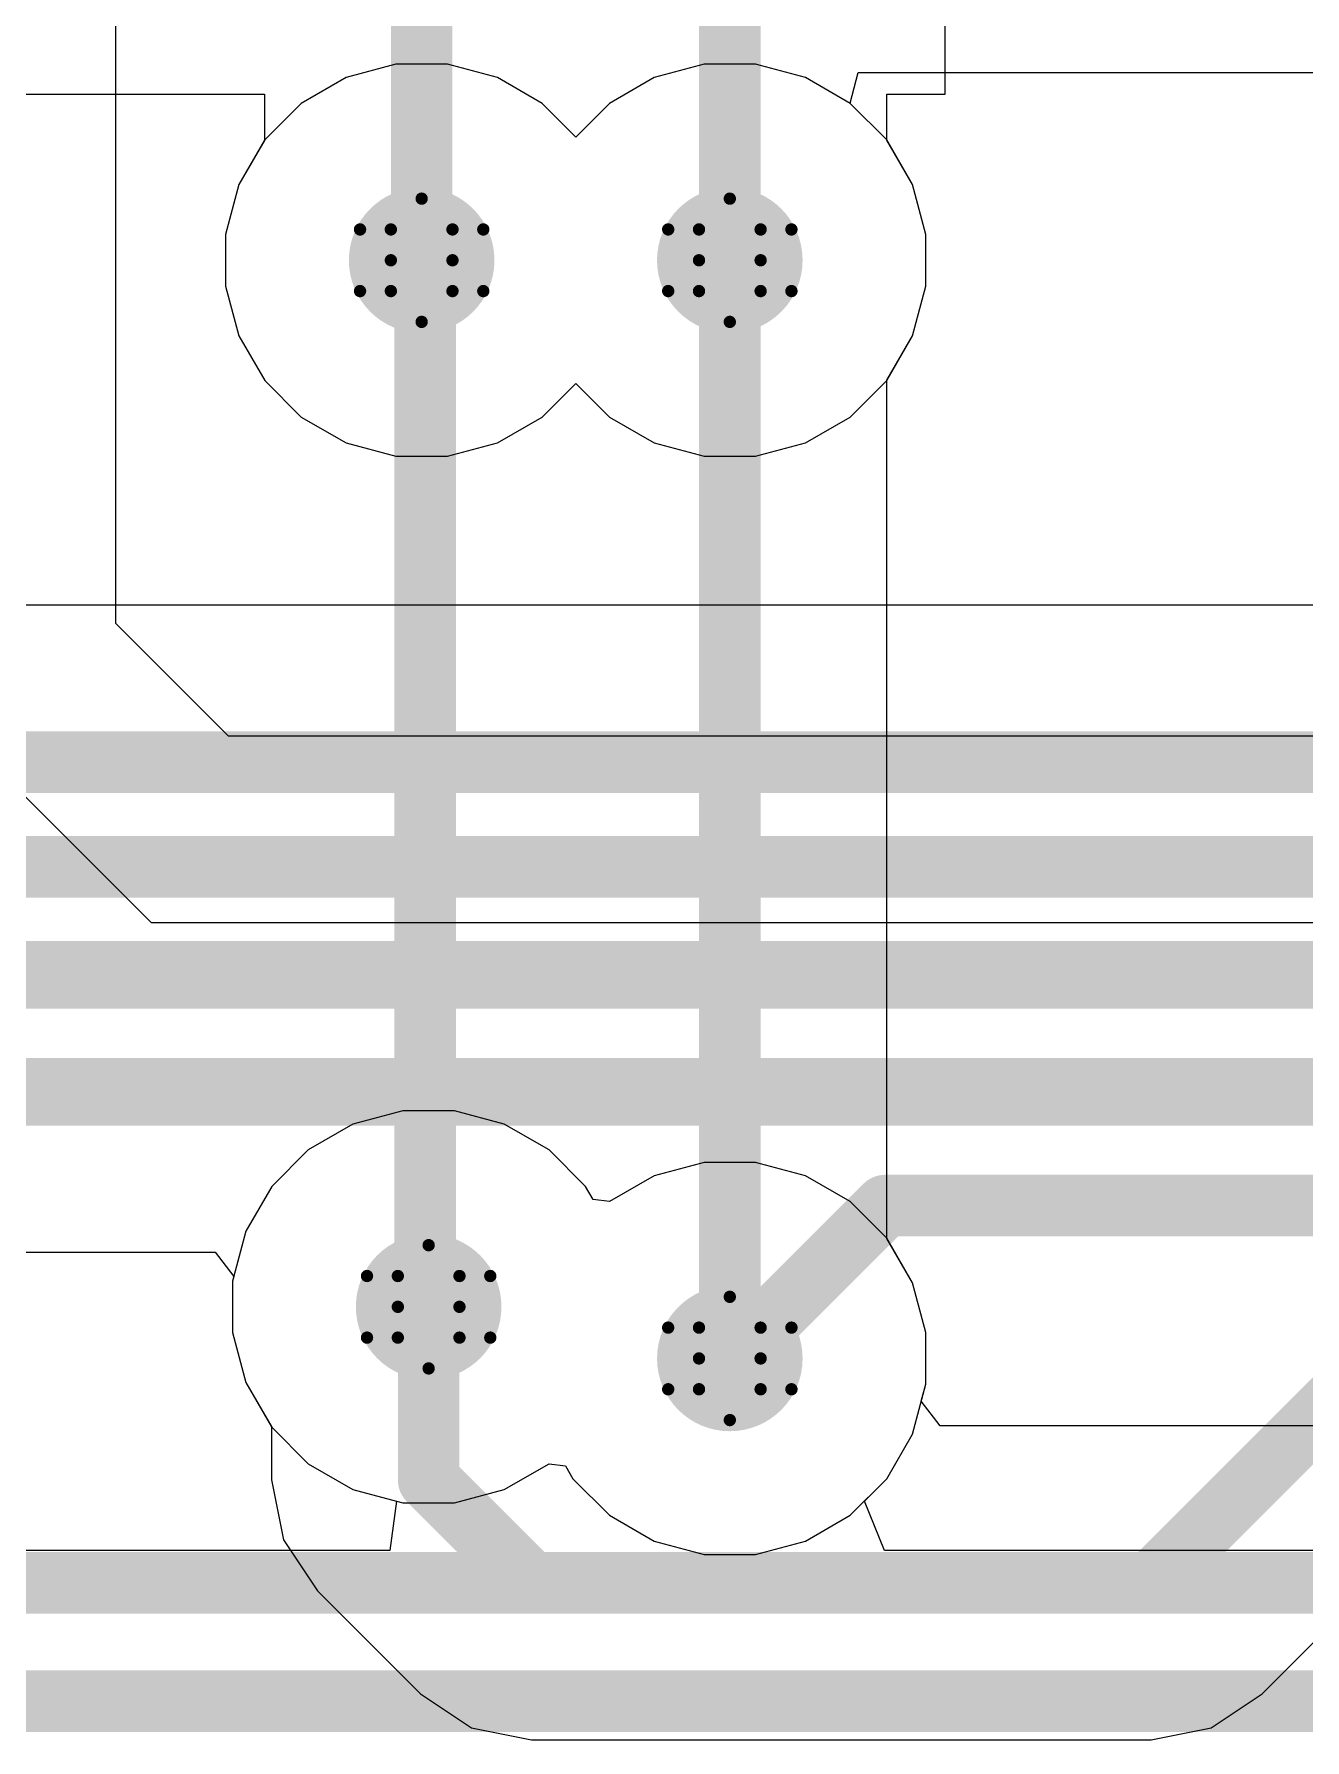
# Model space of a CAD drawing. Header units: inches. Extents: x -3 to 5437, y -3 to 5435.
# Drawn here: x 112.8 to 118.04, y 83.1 to 90.13 of the extents above; entities that cross this region are included whole.
import ezdxf

# ---------------------------------------------------------------- set-up
doc = ezdxf.new("R2010")
doc.units = ezdxf.units.IN
for name, color, linetype in [('Bottom Layer', 5, 'Continuous'), ('Bottom Solder', 6, 'Continuous'), ('Drill Drawing', 1, 'Continuous'), ('GND', 16, 'Continuous'), ('PWR', 76, 'Continuous'), ('Top Layer', 1, 'Continuous'), ('Top Solder', 216, 'Continuous'), ('Via Holes', 16, 'Continuous')]:
    doc.layers.add(name, color=color, linetype=linetype)

msp = doc.modelspace()

# ---------------------------------------------------------------- hatches: boundary and pattern name
at = {"layer": 'Bottom Layer'}
h = msp.add_hatch(color=5, dxfattribs=at)
edge = h.paths.add_edge_path()
edge.add_arc((114.3982, 89.2009), 0.3, 0, 360)
h = msp.add_hatch(color=5, dxfattribs=at)
edge = h.paths.add_edge_path()
edge.add_arc((115.6682, 89.2009), 0.3, 0, 360)
h = msp.add_hatch(color=5, dxfattribs=at)
edge = h.paths.add_edge_path()
edge.add_arc((114.427, 84.8868), 0.3, 0, 360)
h = msp.add_hatch(color=5, dxfattribs=at)
edge = h.paths.add_edge_path()
edge.add_arc((115.6682, 84.674), 0.3, 0, 360)
at = {"layer": 'Bottom Solder'}
h = msp.add_hatch(color=6, dxfattribs=at)
edge = h.paths.add_edge_path()
edge.add_arc((115.6682, 84.674), 0.15, 0, 360)
at = {"layer": 'GND'}
h = msp.add_hatch(color=16, dxfattribs=at)
edge = h.paths.add_edge_path()
edge.add_arc((114.3982, 89.2009), 0.3, 0, 360)
h = msp.add_hatch(color=16, dxfattribs=at)
edge = h.paths.add_edge_path()
edge.add_arc((115.6682, 89.2009), 0.3, 0, 360)
h = msp.add_hatch(color=16, dxfattribs=at)
edge = h.paths.add_edge_path()
edge.add_arc((114.427, 84.8868), 0.3, 0, 360)
h = msp.add_hatch(color=16, dxfattribs=at)
edge = h.paths.add_edge_path()
edge.add_arc((115.6682, 84.674), 0.3, 0, 360)
at = {"layer": 'PWR'}
h = msp.add_hatch(color=76, dxfattribs=at)
edge = h.paths.add_edge_path()
edge.add_arc((114.3982, 89.2009), 0.3, 0, 360)
h = msp.add_hatch(color=76, dxfattribs=at)
edge = h.paths.add_edge_path()
edge.add_arc((115.6682, 89.2009), 0.3, 0, 360)
h = msp.add_hatch(color=76, dxfattribs=at)
edge = h.paths.add_edge_path()
edge.add_arc((114.427, 84.8868), 0.3, 0, 360)
h = msp.add_hatch(color=76, dxfattribs=at)
edge = h.paths.add_edge_path()
edge.add_arc((115.6682, 84.674), 0.3, 0, 360)
at = {"layer": 'Top Layer'}
h = msp.add_hatch(color=1, dxfattribs=at)
edge = h.paths.add_edge_path()
edge.add_arc((114.3982, 89.2009), 0.3, 0, 360)
h = msp.add_hatch(color=1, dxfattribs=at)
edge = h.paths.add_edge_path()
edge.add_arc((115.6682, 89.2009), 0.3, 0, 360)
h = msp.add_hatch(color=1, dxfattribs=at)
edge = h.paths.add_edge_path()
edge.add_arc((114.427, 84.8868), 0.3, 0, 360)
h = msp.add_hatch(color=1, dxfattribs=at)
edge = h.paths.add_edge_path()
edge.add_arc((115.6682, 84.674), 0.3, 0, 360)
at = {"layer": 'Top Solder'}
h = msp.add_hatch(color=216, dxfattribs=at)
edge = h.paths.add_edge_path()
edge.add_arc((115.6682, 84.674), 0.15, 0, 360)
at = {"layer": 'Via Holes'}
h = msp.add_hatch(color=7, dxfattribs=at)
edge = h.paths.add_edge_path()
edge.add_arc((114.3982, 89.2009), 0.15, 0, 360)
h = msp.add_hatch(color=7, dxfattribs=at)
edge = h.paths.add_edge_path()
edge.add_arc((115.6682, 89.2009), 0.15, 0, 360)
h = msp.add_hatch(color=7, dxfattribs=at)
edge = h.paths.add_edge_path()
edge.add_arc((114.427, 84.8868), 0.15, 0, 360)
h = msp.add_hatch(color=7, dxfattribs=at)
edge = h.paths.add_edge_path()
edge.add_arc((115.6682, 84.674), 0.15, 0, 360)

# ---------------------------------------------------------------- linework, layer by layer
at = {"layer": 'Bottom Layer'}
for p, q in [((116.1637, 89.8479), (116.1977, 89.9749)), ((116.1977, 89.9749), (137.3138, 89.9749)), ((116.1644, 89.8475), (116.1637, 89.8479)), ((116.3148, 89.6971), (116.1644, 89.8475)), ((116.4212, 89.5128), (116.3148, 89.6971)), ((116.4762, 89.3073), (116.4212, 89.5128)), ((116.4762, 89.0946), (116.4762, 89.3073)), ((116.4212, 88.8891), (116.4762, 89.0946)), ((116.3157, 88.7063), (116.4212, 88.8891)), ((116.3157, 85.1686), (116.3157, 88.7063)), ((116.4212, 84.9859), (116.3157, 85.1686)), ((116.4762, 84.7804), (116.4212, 84.9859)), ((116.4762, 84.5676), (116.4762, 84.7804)), ((116.4574, 84.4973), (116.4762, 84.5676)), ((116.5347, 84.3965), (116.4574, 84.4973)), ((118.827, 84.3965), (116.5347, 84.3965))]:
    msp.add_line(p, q, dxfattribs=at)
for points in [[(114.3982, 89.2009, 0.254, 0.254, 0), (114.4126, 89.1866, 0.254, 0.254, 0)], [(114.4126, 84.9012, 0.254, 0.254, 0), (114.4126, 89.1866, 0.254, 0.254, 0)], [(115.6682, 84.674, 0.254, 0.254, 0), (115.6682, 89.2009, 0.254, 0.254, 0)], [(114.4126, 84.9012, 0.254, 0.254, 0), (114.427, 84.8868, 0.254, 0.254, 0)], [(100.2337, 83.7491, 0.254, 0.254, 0), (119.0952, 83.7491, 0.254, 0.254, 0)], [(100.4825, 83.2613, 0.254, 0.254, 0), (129.3209, 83.2613, 0.254, 0.254, 0)]]:
    msp.add_lwpolyline(points, format="xyseb", dxfattribs=at)
for points in [[(114.3347, 89.2009, 0.127, 0.127, 1), (114.4617, 89.2009, 0.127, 0.127, 1)], [(114.3491, 89.1866, 0.127, 0.127, 1), (114.4761, 89.1866, 0.127, 0.127, 1)], [(114.3491, 89.1866, 0.127, 0.127, 1), (114.4761, 89.1866, 0.127, 0.127, 1)], [(115.6047, 89.2009, 0.127, 0.127, 1), (115.7317, 89.2009, 0.127, 0.127, 1)], [(114.3491, 84.9012, 0.127, 0.127, 1), (114.4761, 84.9012, 0.127, 0.127, 1)], [(114.3491, 84.9012, 0.127, 0.127, 1), (114.4761, 84.9012, 0.127, 0.127, 1)], [(114.3635, 84.8868, 0.127, 0.127, 1), (114.4905, 84.8868, 0.127, 0.127, 1)], [(115.6047, 84.674, 0.127, 0.127, 1), (115.7317, 84.674, 0.127, 0.127, 1)]]:
    msp.add_lwpolyline(points, format="xyseb", close=True, dxfattribs=at)
at = {"layer": 'Drill Drawing'}
for points in [[(114.2712, 89.3279, 0.0508, 0.0508, 0), (114.3982, 89.4549, 0.0508, 0.0508, 0)], [(114.3982, 89.4549, 0.0508, 0.0508, 0), (114.5252, 89.3279, 0.0508, 0.0508, 0)], [(115.5412, 89.3279, 0.0508, 0.0508, 0), (115.6682, 89.4549, 0.0508, 0.0508, 0)], [(115.6682, 89.4549, 0.0508, 0.0508, 0), (115.7952, 89.3279, 0.0508, 0.0508, 0)], [(114.1442, 89.3279, 0.0508, 0.0508, 0), (114.2712, 89.2009, 0.0508, 0.0508, 0)], [(114.1442, 89.3279, 0.0508, 0.0508, 0), (114.2712, 89.3279, 0.0508, 0.0508, 0)], [(114.5252, 89.3279, 0.0508, 0.0508, 0), (114.6522, 89.3279, 0.0508, 0.0508, 0)], [(114.5252, 89.2009, 0.0508, 0.0508, 0), (114.6522, 89.3279, 0.0508, 0.0508, 0)], [(115.4142, 89.3279, 0.0508, 0.0508, 0), (115.5412, 89.2009, 0.0508, 0.0508, 0)], [(115.4142, 89.3279, 0.0508, 0.0508, 0), (115.5412, 89.3279, 0.0508, 0.0508, 0)], [(115.7952, 89.3279, 0.0508, 0.0508, 0), (115.9222, 89.3279, 0.0508, 0.0508, 0)], [(115.7952, 89.2009, 0.0508, 0.0508, 0), (115.9222, 89.3279, 0.0508, 0.0508, 0)], [(114.1442, 89.0739, 0.0508, 0.0508, 0), (114.2712, 89.2009, 0.0508, 0.0508, 0)], [(114.5252, 89.2009, 0.0508, 0.0508, 0), (114.6522, 89.0739, 0.0508, 0.0508, 0)], [(115.4142, 89.0739, 0.0508, 0.0508, 0), (115.5412, 89.2009, 0.0508, 0.0508, 0)], [(115.7952, 89.2009, 0.0508, 0.0508, 0), (115.9222, 89.0739, 0.0508, 0.0508, 0)], [(114.1442, 89.0739, 0.0508, 0.0508, 0), (114.2712, 89.0739, 0.0508, 0.0508, 0)], [(114.2712, 89.0739, 0.0508, 0.0508, 0), (114.3982, 88.9469, 0.0508, 0.0508, 0)], [(114.3982, 88.9469, 0.0508, 0.0508, 0), (114.5252, 89.0739, 0.0508, 0.0508, 0)], [(114.5252, 89.0739, 0.0508, 0.0508, 0), (114.6522, 89.0739, 0.0508, 0.0508, 0)], [(115.4142, 89.0739, 0.0508, 0.0508, 0), (115.5412, 89.0739, 0.0508, 0.0508, 0)], [(115.5412, 89.0739, 0.0508, 0.0508, 0), (115.6682, 88.9469, 0.0508, 0.0508, 0)], [(115.6682, 88.9469, 0.0508, 0.0508, 0), (115.7952, 89.0739, 0.0508, 0.0508, 0)], [(115.7952, 89.0739, 0.0508, 0.0508, 0), (115.9222, 89.0739, 0.0508, 0.0508, 0)], [(114.3, 85.0138, 0.0508, 0.0508, 0), (114.427, 85.1408, 0.0508, 0.0508, 0)], [(114.427, 85.1408, 0.0508, 0.0508, 0), (114.554, 85.0138, 0.0508, 0.0508, 0)], [(114.173, 85.0138, 0.0508, 0.0508, 0), (114.3, 84.8868, 0.0508, 0.0508, 0)], [(114.173, 85.0138, 0.0508, 0.0508, 0), (114.3, 85.0138, 0.0508, 0.0508, 0)], [(114.554, 85.0138, 0.0508, 0.0508, 0), (114.681, 85.0138, 0.0508, 0.0508, 0)], [(114.554, 84.8868, 0.0508, 0.0508, 0), (114.681, 85.0138, 0.0508, 0.0508, 0)], [(115.5412, 84.801, 0.0508, 0.0508, 0), (115.6682, 84.928, 0.0508, 0.0508, 0)], [(115.6682, 84.928, 0.0508, 0.0508, 0), (115.7952, 84.801, 0.0508, 0.0508, 0)], [(114.173, 84.7598, 0.0508, 0.0508, 0), (114.3, 84.8868, 0.0508, 0.0508, 0)], [(114.554, 84.8868, 0.0508, 0.0508, 0), (114.681, 84.7598, 0.0508, 0.0508, 0)], [(115.4142, 84.801, 0.0508, 0.0508, 0), (115.5412, 84.674, 0.0508, 0.0508, 0)], [(115.4142, 84.801, 0.0508, 0.0508, 0), (115.5412, 84.801, 0.0508, 0.0508, 0)], [(115.7952, 84.801, 0.0508, 0.0508, 0), (115.9222, 84.801, 0.0508, 0.0508, 0)], [(115.7952, 84.674, 0.0508, 0.0508, 0), (115.9222, 84.801, 0.0508, 0.0508, 0)], [(114.173, 84.7598, 0.0508, 0.0508, 0), (114.3, 84.7598, 0.0508, 0.0508, 0)], [(114.3, 84.7598, 0.0508, 0.0508, 0), (114.427, 84.6328, 0.0508, 0.0508, 0)], [(114.427, 84.6328, 0.0508, 0.0508, 0), (114.554, 84.7598, 0.0508, 0.0508, 0)], [(114.554, 84.7598, 0.0508, 0.0508, 0), (114.681, 84.7598, 0.0508, 0.0508, 0)], [(115.4142, 84.547, 0.0508, 0.0508, 0), (115.5412, 84.674, 0.0508, 0.0508, 0)], [(115.7952, 84.674, 0.0508, 0.0508, 0), (115.9222, 84.547, 0.0508, 0.0508, 0)], [(115.4142, 84.547, 0.0508, 0.0508, 0), (115.5412, 84.547, 0.0508, 0.0508, 0)], [(115.5412, 84.547, 0.0508, 0.0508, 0), (115.6682, 84.42, 0.0508, 0.0508, 0)], [(115.6682, 84.42, 0.0508, 0.0508, 0), (115.7952, 84.547, 0.0508, 0.0508, 0)], [(115.7952, 84.547, 0.0508, 0.0508, 0), (115.9222, 84.547, 0.0508, 0.0508, 0)]]:
    msp.add_lwpolyline(points, format="xyseb", dxfattribs=at)
for points in [[(114.3855, 89.4549, 0.0254, 0.0254, 1), (114.4109, 89.4549, 0.0254, 0.0254, 1)], [(114.3855, 89.4549, 0.0254, 0.0254, 1), (114.4109, 89.4549, 0.0254, 0.0254, 1)], [(115.6555, 89.4549, 0.0254, 0.0254, 1), (115.6809, 89.4549, 0.0254, 0.0254, 1)], [(115.6555, 89.4549, 0.0254, 0.0254, 1), (115.6809, 89.4549, 0.0254, 0.0254, 1)], [(114.1315, 89.3279, 0.0254, 0.0254, 1), (114.1569, 89.3279, 0.0254, 0.0254, 1)], [(114.1315, 89.3279, 0.0254, 0.0254, 1), (114.1569, 89.3279, 0.0254, 0.0254, 1)], [(114.2585, 89.3279, 0.0254, 0.0254, 1), (114.2839, 89.3279, 0.0254, 0.0254, 1)], [(114.2585, 89.3279, 0.0254, 0.0254, 1), (114.2839, 89.3279, 0.0254, 0.0254, 1)], [(114.5125, 89.3279, 0.0254, 0.0254, 1), (114.5379, 89.3279, 0.0254, 0.0254, 1)], [(114.5125, 89.3279, 0.0254, 0.0254, 1), (114.5379, 89.3279, 0.0254, 0.0254, 1)], [(114.6395, 89.3279, 0.0254, 0.0254, 1), (114.6649, 89.3279, 0.0254, 0.0254, 1)], [(114.6395, 89.3279, 0.0254, 0.0254, 1), (114.6649, 89.3279, 0.0254, 0.0254, 1)], [(115.4015, 89.3279, 0.0254, 0.0254, 1), (115.4269, 89.3279, 0.0254, 0.0254, 1)], [(115.4015, 89.3279, 0.0254, 0.0254, 1), (115.4269, 89.3279, 0.0254, 0.0254, 1)], [(115.5285, 89.3279, 0.0254, 0.0254, 1), (115.5539, 89.3279, 0.0254, 0.0254, 1)], [(115.5285, 89.3279, 0.0254, 0.0254, 1), (115.5539, 89.3279, 0.0254, 0.0254, 1)], [(115.7825, 89.3279, 0.0254, 0.0254, 1), (115.8079, 89.3279, 0.0254, 0.0254, 1)], [(115.7825, 89.3279, 0.0254, 0.0254, 1), (115.8079, 89.3279, 0.0254, 0.0254, 1)], [(115.9095, 89.3279, 0.0254, 0.0254, 1), (115.9349, 89.3279, 0.0254, 0.0254, 1)], [(115.9095, 89.3279, 0.0254, 0.0254, 1), (115.9349, 89.3279, 0.0254, 0.0254, 1)], [(114.2585, 89.2009, 0.0254, 0.0254, 1), (114.2839, 89.2009, 0.0254, 0.0254, 1)], [(114.2585, 89.2009, 0.0254, 0.0254, 1), (114.2839, 89.2009, 0.0254, 0.0254, 1)], [(114.5125, 89.2009, 0.0254, 0.0254, 1), (114.5379, 89.2009, 0.0254, 0.0254, 1)], [(114.5125, 89.2009, 0.0254, 0.0254, 1), (114.5379, 89.2009, 0.0254, 0.0254, 1)], [(115.5285, 89.2009, 0.0254, 0.0254, 1), (115.5539, 89.2009, 0.0254, 0.0254, 1)], [(115.5285, 89.2009, 0.0254, 0.0254, 1), (115.5539, 89.2009, 0.0254, 0.0254, 1)], [(115.7825, 89.2009, 0.0254, 0.0254, 1), (115.8079, 89.2009, 0.0254, 0.0254, 1)], [(115.7825, 89.2009, 0.0254, 0.0254, 1), (115.8079, 89.2009, 0.0254, 0.0254, 1)], [(114.1315, 89.0739, 0.0254, 0.0254, 1), (114.1569, 89.0739, 0.0254, 0.0254, 1)], [(114.1315, 89.0739, 0.0254, 0.0254, 1), (114.1569, 89.0739, 0.0254, 0.0254, 1)], [(114.2585, 89.0739, 0.0254, 0.0254, 1), (114.2839, 89.0739, 0.0254, 0.0254, 1)], [(114.2585, 89.0739, 0.0254, 0.0254, 1), (114.2839, 89.0739, 0.0254, 0.0254, 1)], [(114.5125, 89.0739, 0.0254, 0.0254, 1), (114.5379, 89.0739, 0.0254, 0.0254, 1)], [(114.5125, 89.0739, 0.0254, 0.0254, 1), (114.5379, 89.0739, 0.0254, 0.0254, 1)], [(114.6395, 89.0739, 0.0254, 0.0254, 1), (114.6649, 89.0739, 0.0254, 0.0254, 1)], [(114.6395, 89.0739, 0.0254, 0.0254, 1), (114.6649, 89.0739, 0.0254, 0.0254, 1)], [(115.4015, 89.0739, 0.0254, 0.0254, 1), (115.4269, 89.0739, 0.0254, 0.0254, 1)], [(115.4015, 89.0739, 0.0254, 0.0254, 1), (115.4269, 89.0739, 0.0254, 0.0254, 1)], [(115.5285, 89.0739, 0.0254, 0.0254, 1), (115.5539, 89.0739, 0.0254, 0.0254, 1)], [(115.5285, 89.0739, 0.0254, 0.0254, 1), (115.5539, 89.0739, 0.0254, 0.0254, 1)], [(115.7825, 89.0739, 0.0254, 0.0254, 1), (115.8079, 89.0739, 0.0254, 0.0254, 1)], [(115.7825, 89.0739, 0.0254, 0.0254, 1), (115.8079, 89.0739, 0.0254, 0.0254, 1)], [(115.9095, 89.0739, 0.0254, 0.0254, 1), (115.9349, 89.0739, 0.0254, 0.0254, 1)], [(115.9095, 89.0739, 0.0254, 0.0254, 1), (115.9349, 89.0739, 0.0254, 0.0254, 1)], [(114.3855, 88.9469, 0.0254, 0.0254, 1), (114.4109, 88.9469, 0.0254, 0.0254, 1)], [(114.3855, 88.9469, 0.0254, 0.0254, 1), (114.4109, 88.9469, 0.0254, 0.0254, 1)], [(115.6555, 88.9469, 0.0254, 0.0254, 1), (115.6809, 88.9469, 0.0254, 0.0254, 1)], [(115.6555, 88.9469, 0.0254, 0.0254, 1), (115.6809, 88.9469, 0.0254, 0.0254, 1)], [(114.4143, 85.1408, 0.0254, 0.0254, 1), (114.4397, 85.1408, 0.0254, 0.0254, 1)], [(114.4143, 85.1408, 0.0254, 0.0254, 1), (114.4397, 85.1408, 0.0254, 0.0254, 1)], [(114.1603, 85.0138, 0.0254, 0.0254, 1), (114.1857, 85.0138, 0.0254, 0.0254, 1)], [(114.1603, 85.0138, 0.0254, 0.0254, 1), (114.1857, 85.0138, 0.0254, 0.0254, 1)], [(114.2873, 85.0138, 0.0254, 0.0254, 1), (114.3127, 85.0138, 0.0254, 0.0254, 1)], [(114.2873, 85.0138, 0.0254, 0.0254, 1), (114.3127, 85.0138, 0.0254, 0.0254, 1)], [(114.5413, 85.0138, 0.0254, 0.0254, 1), (114.5667, 85.0138, 0.0254, 0.0254, 1)], [(114.5413, 85.0138, 0.0254, 0.0254, 1), (114.5667, 85.0138, 0.0254, 0.0254, 1)], [(114.6683, 85.0138, 0.0254, 0.0254, 1), (114.6937, 85.0138, 0.0254, 0.0254, 1)], [(114.6683, 85.0138, 0.0254, 0.0254, 1), (114.6937, 85.0138, 0.0254, 0.0254, 1)], [(115.6555, 84.928, 0.0254, 0.0254, 1), (115.6809, 84.928, 0.0254, 0.0254, 1)], [(115.6555, 84.928, 0.0254, 0.0254, 1), (115.6809, 84.928, 0.0254, 0.0254, 1)], [(114.2873, 84.8868, 0.0254, 0.0254, 1), (114.3127, 84.8868, 0.0254, 0.0254, 1)], [(114.2873, 84.8868, 0.0254, 0.0254, 1), (114.3127, 84.8868, 0.0254, 0.0254, 1)], [(114.5413, 84.8868, 0.0254, 0.0254, 1), (114.5667, 84.8868, 0.0254, 0.0254, 1)], [(114.5413, 84.8868, 0.0254, 0.0254, 1), (114.5667, 84.8868, 0.0254, 0.0254, 1)], [(115.4015, 84.801, 0.0254, 0.0254, 1), (115.4269, 84.801, 0.0254, 0.0254, 1)], [(115.4015, 84.801, 0.0254, 0.0254, 1), (115.4269, 84.801, 0.0254, 0.0254, 1)], [(115.5285, 84.801, 0.0254, 0.0254, 1), (115.5539, 84.801, 0.0254, 0.0254, 1)], [(115.5285, 84.801, 0.0254, 0.0254, 1), (115.5539, 84.801, 0.0254, 0.0254, 1)], [(115.7825, 84.801, 0.0254, 0.0254, 1), (115.8079, 84.801, 0.0254, 0.0254, 1)], [(115.7825, 84.801, 0.0254, 0.0254, 1), (115.8079, 84.801, 0.0254, 0.0254, 1)], [(115.9095, 84.801, 0.0254, 0.0254, 1), (115.9349, 84.801, 0.0254, 0.0254, 1)], [(115.9095, 84.801, 0.0254, 0.0254, 1), (115.9349, 84.801, 0.0254, 0.0254, 1)], [(114.1603, 84.7598, 0.0254, 0.0254, 1), (114.1857, 84.7598, 0.0254, 0.0254, 1)], [(114.1603, 84.7598, 0.0254, 0.0254, 1), (114.1857, 84.7598, 0.0254, 0.0254, 1)], [(114.2873, 84.7598, 0.0254, 0.0254, 1), (114.3127, 84.7598, 0.0254, 0.0254, 1)], [(114.2873, 84.7598, 0.0254, 0.0254, 1), (114.3127, 84.7598, 0.0254, 0.0254, 1)], [(114.5413, 84.7598, 0.0254, 0.0254, 1), (114.5667, 84.7598, 0.0254, 0.0254, 1)], [(114.5413, 84.7598, 0.0254, 0.0254, 1), (114.5667, 84.7598, 0.0254, 0.0254, 1)], [(114.6683, 84.7598, 0.0254, 0.0254, 1), (114.6937, 84.7598, 0.0254, 0.0254, 1)], [(114.6683, 84.7598, 0.0254, 0.0254, 1), (114.6937, 84.7598, 0.0254, 0.0254, 1)], [(115.5285, 84.674, 0.0254, 0.0254, 1), (115.5539, 84.674, 0.0254, 0.0254, 1)], [(115.5285, 84.674, 0.0254, 0.0254, 1), (115.5539, 84.674, 0.0254, 0.0254, 1)], [(115.7825, 84.674, 0.0254, 0.0254, 1), (115.8079, 84.674, 0.0254, 0.0254, 1)], [(115.7825, 84.674, 0.0254, 0.0254, 1), (115.8079, 84.674, 0.0254, 0.0254, 1)], [(114.4143, 84.6328, 0.0254, 0.0254, 1), (114.4397, 84.6328, 0.0254, 0.0254, 1)], [(114.4143, 84.6328, 0.0254, 0.0254, 1), (114.4397, 84.6328, 0.0254, 0.0254, 1)], [(115.4015, 84.547, 0.0254, 0.0254, 1), (115.4269, 84.547, 0.0254, 0.0254, 1)], [(115.4015, 84.547, 0.0254, 0.0254, 1), (115.4269, 84.547, 0.0254, 0.0254, 1)], [(115.5285, 84.547, 0.0254, 0.0254, 1), (115.5539, 84.547, 0.0254, 0.0254, 1)], [(115.5285, 84.547, 0.0254, 0.0254, 1), (115.5539, 84.547, 0.0254, 0.0254, 1)], [(115.7825, 84.547, 0.0254, 0.0254, 1), (115.8079, 84.547, 0.0254, 0.0254, 1)], [(115.7825, 84.547, 0.0254, 0.0254, 1), (115.8079, 84.547, 0.0254, 0.0254, 1)], [(115.9095, 84.547, 0.0254, 0.0254, 1), (115.9349, 84.547, 0.0254, 0.0254, 1)], [(115.9095, 84.547, 0.0254, 0.0254, 1), (115.9349, 84.547, 0.0254, 0.0254, 1)], [(115.6555, 84.42, 0.0254, 0.0254, 1), (115.6809, 84.42, 0.0254, 0.0254, 1)], [(115.6555, 84.42, 0.0254, 0.0254, 1), (115.6809, 84.42, 0.0254, 0.0254, 1)]]:
    msp.add_lwpolyline(points, format="xyseb", close=True, dxfattribs=at)
at = {"layer": 'GND'}
for p, q in [((114.2919, 90.0089), (114.0864, 89.9539)), ((114.5046, 90.0089), (114.2919, 90.0089)), ((114.7101, 89.9539), (114.5046, 90.0089)), ((115.5619, 90.0089), (115.3564, 89.9539)), ((115.7746, 90.0089), (115.5619, 90.0089)), ((115.9801, 89.9539), (115.7746, 90.0089)), ((114.0864, 89.9539), (113.9021, 89.8475)), ((114.8944, 89.8475), (114.7101, 89.9539)), ((115.3564, 89.9539), (115.1721, 89.8475)), ((116.1644, 89.8475), (115.9801, 89.9539)), ((113.9021, 89.8475), (113.7517, 89.6971)), ((115.0332, 89.7086), (114.8944, 89.8475)), ((115.1721, 89.8475), (115.0332, 89.7086)), ((116.3148, 89.6971), (116.1644, 89.8475)), ((113.7517, 89.6971), (113.6453, 89.5128)), ((116.4212, 89.5128), (116.3148, 89.6971)), ((113.6453, 89.5128), (113.5902, 89.3073)), ((116.4762, 89.3073), (116.4212, 89.5128)), ((113.5902, 89.3073), (113.5902, 89.0946)), ((116.4762, 89.0946), (116.4762, 89.3073)), ((113.5902, 89.0946), (113.6453, 88.8891)), ((116.4212, 88.8891), (116.4762, 89.0946)), ((113.6453, 88.8891), (113.7517, 88.7048)), ((116.3148, 88.7048), (116.4212, 88.8891)), ((113.7517, 88.7048), (113.9021, 88.5544)), ((114.8944, 88.5544), (115.0332, 88.6932)), ((115.0332, 88.6932), (115.1721, 88.5544)), ((116.1644, 88.5544), (116.3148, 88.7048)), ((113.9021, 88.5544), (114.0864, 88.448)), ((114.7101, 88.448), (114.8944, 88.5544)), ((115.1721, 88.5544), (115.3564, 88.448)), ((115.9801, 88.448), (116.1644, 88.5544)), ((114.0864, 88.448), (114.2919, 88.3929)), ((114.2919, 88.3929), (114.5046, 88.3929)), ((114.5046, 88.3929), (114.7101, 88.448)), ((115.3564, 88.448), (115.5619, 88.3929)), ((115.5619, 88.3929), (115.7746, 88.3929)), ((115.7746, 88.3929), (115.9801, 88.448)), ((114.3206, 85.6948), (114.1151, 85.6397)), ((114.5334, 85.6948), (114.3206, 85.6948)), ((114.7389, 85.6397), (114.5334, 85.6948)), ((114.1151, 85.6397), (113.9309, 85.5334)), ((114.9231, 85.5334), (114.7389, 85.6397)), ((113.9309, 85.5334), (113.7804, 85.3829)), ((115.0736, 85.3829), (114.9231, 85.5334)), ((115.5619, 85.482), (115.3564, 85.4269)), ((115.7746, 85.482), (115.5619, 85.482)), ((115.9801, 85.4269), (115.7746, 85.482)), ((113.7804, 85.3829), (113.6741, 85.1987)), ((115.1044, 85.3295), (115.0736, 85.3829)), ((115.3564, 85.4269), (115.1721, 85.3206)), ((116.1644, 85.3206), (115.9801, 85.4269)), ((115.1721, 85.3206), (115.1044, 85.3295)), ((116.3148, 85.1701), (116.1644, 85.3206)), ((113.6741, 85.1987), (113.619, 84.9932)), ((116.4212, 84.9859), (116.3148, 85.1701)), ((113.619, 84.9932), (113.619, 84.7804)), ((116.4762, 84.7804), (116.4212, 84.9859)), ((113.619, 84.7804), (113.6741, 84.5749)), ((116.4762, 84.5676), (116.4762, 84.7804)), ((113.6741, 84.5749), (113.7804, 84.3907)), ((116.4212, 84.3621), (116.4762, 84.5676)), ((113.7804, 84.3907), (113.9309, 84.2402)), ((116.3148, 84.1779), (116.4212, 84.3621)), ((113.9309, 84.2402), (114.1151, 84.1339)), ((116.2229, 84.086), (116.3148, 84.1779)), ((114.1151, 84.1339), (114.2938, 84.086)), ((114.2938, 84.086), (114.267, 83.8828)), ((116.3057, 83.8828), (116.2229, 84.086)), ((114.267, 83.8828), (112.3366, 83.8828)), ((120.7432, 83.8828), (116.3057, 83.8828))]:
    msp.add_line(p, q, dxfattribs=at)
msp.add_lwpolyline([(112.0792, 83.2613, 0.2032, 0.2032, 0), (167.6464, 83.2613, 0.2032, 0.2032, 0)], format="xyseb", dxfattribs=at)
at = {"layer": 'PWR'}
for p, q in [((113.1382, 87.7031), (113.1382, 97.182)), ((114.2919, 90.0089), (114.0864, 89.9539)), ((114.5046, 90.0089), (114.2919, 90.0089)), ((114.7101, 89.9539), (114.5046, 90.0089)), ((115.5619, 90.0089), (115.3564, 89.9539)), ((115.7746, 90.0089), (115.5619, 90.0089)), ((115.9801, 89.9539), (115.7746, 90.0089)), ((114.0864, 89.9539), (113.9021, 89.8475)), ((114.8944, 89.8475), (114.7101, 89.9539)), ((115.3564, 89.9539), (115.1721, 89.8475)), ((116.1644, 89.8475), (115.9801, 89.9539)), ((113.9021, 89.8475), (113.7517, 89.6971)), ((115.0332, 89.7086), (114.8944, 89.8475)), ((115.1721, 89.8475), (115.0332, 89.7086)), ((116.3148, 89.6971), (116.1644, 89.8475)), ((113.7517, 89.6971), (113.6453, 89.5128)), ((116.4212, 89.5128), (116.3148, 89.6971)), ((113.6453, 89.5128), (113.5902, 89.3073)), ((116.4762, 89.3073), (116.4212, 89.5128)), ((113.5902, 89.3073), (113.5902, 89.0946)), ((116.4762, 89.0946), (116.4762, 89.3073)), ((113.5902, 89.0946), (113.6453, 88.8891)), ((116.4212, 88.8891), (116.4762, 89.0946)), ((113.6453, 88.8891), (113.7517, 88.7048)), ((116.3148, 88.7048), (116.4212, 88.8891)), ((113.7517, 88.7048), (113.9021, 88.5544)), ((114.8944, 88.5544), (115.0332, 88.6932)), ((115.0332, 88.6932), (115.1721, 88.5544)), ((116.1644, 88.5544), (116.3148, 88.7048)), ((113.9021, 88.5544), (114.0864, 88.448)), ((114.7101, 88.448), (114.8944, 88.5544)), ((115.1721, 88.5544), (115.3564, 88.448)), ((115.9801, 88.448), (116.1644, 88.5544)), ((114.0864, 88.448), (114.2919, 88.3929)), ((114.2919, 88.3929), (114.5046, 88.3929)), ((114.5046, 88.3929), (114.7101, 88.448)), ((115.3564, 88.448), (115.5619, 88.3929)), ((115.5619, 88.3929), (115.7746, 88.3929)), ((115.7746, 88.3929), (115.9801, 88.448)), ((113.6015, 87.2398), (113.1382, 87.7031)), ((112.3696, 87.3847), (113.2831, 86.4712)), ((118.6866, 87.2398), (113.6015, 87.2398)), ((113.2831, 86.4712), (124.5774, 86.4712)), ((114.3206, 85.6948), (114.1151, 85.6397)), ((114.5334, 85.6948), (114.3206, 85.6948)), ((114.7389, 85.6397), (114.5334, 85.6948)), ((114.1151, 85.6397), (113.9309, 85.5334)), ((114.9231, 85.5334), (114.7389, 85.6397)), ((113.9309, 85.5334), (113.7804, 85.3829)), ((115.0736, 85.3829), (114.9231, 85.5334)), ((115.5619, 85.482), (115.3564, 85.4269)), ((115.7746, 85.482), (115.5619, 85.482)), ((115.9801, 85.4269), (115.7746, 85.482)), ((113.7804, 85.3829), (113.6741, 85.1987)), ((115.1044, 85.3295), (115.0736, 85.3829)), ((115.3564, 85.4269), (115.1721, 85.3206)), ((116.1644, 85.3206), (115.9801, 85.4269)), ((115.1721, 85.3206), (115.1044, 85.3295)), ((116.3148, 85.1701), (116.1644, 85.3206)), ((113.6741, 85.1987), (113.619, 84.9932)), ((116.4212, 84.9859), (116.3148, 85.1701)), ((113.619, 84.9932), (113.619, 84.7804)), ((116.4762, 84.7804), (116.4212, 84.9859)), ((113.619, 84.7804), (113.6741, 84.5749)), ((116.4762, 84.5676), (116.4762, 84.7804)), ((113.6741, 84.5749), (113.7804, 84.3907)), ((116.4212, 84.3621), (116.4762, 84.5676)), ((113.7804, 84.3907), (113.9309, 84.2402)), ((116.3148, 84.1779), (116.4212, 84.3621)), ((113.9309, 84.2402), (114.1151, 84.1339)), ((114.7389, 84.1339), (114.9231, 84.2402)), ((114.9231, 84.2402), (114.9908, 84.2313)), ((114.9908, 84.2313), (115.0217, 84.1779)), ((115.0217, 84.1779), (115.1721, 84.0274)), ((116.1644, 84.0274), (116.3148, 84.1779)), ((114.1151, 84.1339), (114.3206, 84.0788)), ((114.5334, 84.0788), (114.7389, 84.1339)), ((114.3206, 84.0788), (114.5334, 84.0788)), ((115.1721, 84.0274), (115.3564, 83.9211)), ((115.9801, 83.9211), (116.1644, 84.0274)), ((115.3564, 83.9211), (115.5619, 83.866)), ((115.7746, 83.866), (115.9801, 83.9211)), ((115.5619, 83.866), (115.7746, 83.866))]:
    msp.add_line(p, q, dxfattribs=at)
at = {"layer": 'Top Layer'}
for p, q in [((116.5562, 89.8853), (116.5562, 93.3013)), ((111.3568, 89.8853), (113.7508, 89.8853)), ((113.7508, 89.8853), (113.7508, 89.6955)), ((116.3157, 89.6955), (116.3157, 89.8853)), ((116.3157, 89.8853), (116.5562, 89.8853)), ((113.7508, 89.6955), (113.6453, 89.5128)), ((116.4212, 89.5128), (116.3157, 89.6955)), ((113.6453, 89.5128), (113.5902, 89.3073)), ((116.4762, 89.3073), (116.4212, 89.5128)), ((113.5902, 89.3073), (113.5902, 89.0946)), ((116.4762, 89.0946), (116.4762, 89.3073)), ((113.5902, 89.0946), (113.6453, 88.8891)), ((116.4212, 88.8891), (116.4762, 89.0946)), ((113.6453, 88.8891), (113.7517, 88.7048)), ((116.3148, 88.7048), (116.4212, 88.8891)), ((113.7517, 88.7048), (113.9021, 88.5544)), ((114.8944, 88.5544), (115.0332, 88.6932)), ((115.0332, 88.6932), (115.1721, 88.5544)), ((116.1644, 88.5544), (116.3148, 88.7048)), ((113.9021, 88.5544), (114.0864, 88.448)), ((114.7101, 88.448), (114.8944, 88.5544)), ((115.1721, 88.5544), (115.3564, 88.448)), ((115.9801, 88.448), (116.1644, 88.5544)), ((114.0864, 88.448), (114.2919, 88.3929)), ((114.2919, 88.3929), (114.5046, 88.3929)), ((114.5046, 88.3929), (114.7101, 88.448)), ((115.3564, 88.448), (115.5619, 88.3929)), ((115.5619, 88.3929), (115.7746, 88.3929)), ((115.7746, 88.3929), (115.9801, 88.448)), ((118.3408, 87.7792), (103.5795, 87.7792)), ((111.5365, 85.1125), (113.5467, 85.1125)), ((113.5467, 85.1125), (113.624, 85.0117)), ((113.624, 85.0117), (113.619, 84.9932)), ((113.619, 84.9932), (113.619, 84.7804)), ((113.619, 84.7804), (113.6741, 84.5749)), ((113.6741, 84.5749), (113.7796, 84.3922)), ((113.7796, 84.3922), (113.7796, 84.1734)), ((113.7796, 84.1734), (113.8288, 83.9257)), ((117.8619, 83.2913), (118.7876, 84.2169)), ((113.8288, 83.9257), (113.9692, 83.7156)), ((113.9692, 83.7156), (114.3935, 83.2913)), ((114.3935, 83.2913), (114.6036, 83.1509)), ((117.6518, 83.1509), (117.8619, 83.2913)), ((114.6036, 83.1509), (114.8514, 83.1016)), ((117.4041, 83.1016), (117.6518, 83.1509)), ((114.8514, 83.1016), (117.4041, 83.1016))]:
    msp.add_line(p, q, dxfattribs=at)
for points in [[(114.3982, 89.2009, 0.254, 0.254, 0), (114.3982, 91.5933, 0.254, 0.254, 0)], [(115.6682, 89.2009, 0.254, 0.254, 0), (115.6682, 91.5933, 0.254, 0.254, 0)], [(94.51, 87.1318, 0.254, 0.254, 0), (123.143, 87.1318, 0.254, 0.254, 0)], [(94.3311, 86.7, 0.254, 0.254, 0), (122.9282, 86.7, 0.254, 0.254, 0)], [(94.0709, 86.2555, 0.2794, 0.2794, 0), (122.7441, 86.2555, 0.2794, 0.2794, 0)], [(93.871, 85.7729, 0.2794, 0.2794, 0), (122.5442, 85.7729, 0.2794, 0.2794, 0)], [(115.6785, 84.674, 0.254, 0.254, 0), (116.3086, 85.3041, 0.254, 0.254, 0)], [(116.3086, 85.3041, 0.254, 0.254, 0), (122.3843, 85.3041, 0.254, 0.254, 0)], [(114.427, 84.1734, 0.254, 0.254, 0), (114.427, 84.8868, 0.254, 0.254, 0)], [(117.4041, 83.7491, 0.254, 0.254, 0), (118.5194, 84.8644, 0.254, 0.254, 0)], [(115.6682, 84.674, 0.254, 0.254, 0), (115.6785, 84.674, 0.254, 0.254, 0)], [(114.427, 84.1734, 0.254, 0.254, 0), (114.8514, 83.7491, 0.254, 0.254, 0)], [(114.8514, 83.7491, 0.254, 0.254, 0), (117.4041, 83.7491, 0.254, 0.254, 0)]]:
    msp.add_lwpolyline(points, format="xyseb", dxfattribs=at)
for points in [[(114.3347, 89.2009, 0.127, 0.127, 1), (114.4617, 89.2009, 0.127, 0.127, 1)], [(115.6047, 89.2009, 0.127, 0.127, 1), (115.7317, 89.2009, 0.127, 0.127, 1)], [(116.2451, 85.3041, 0.127, 0.127, 1), (116.3721, 85.3041, 0.127, 0.127, 1)], [(116.2451, 85.3041, 0.127, 0.127, 1), (116.3721, 85.3041, 0.127, 0.127, 1)], [(114.3635, 84.8868, 0.127, 0.127, 1), (114.4905, 84.8868, 0.127, 0.127, 1)], [(115.6047, 84.674, 0.127, 0.127, 1), (115.7317, 84.674, 0.127, 0.127, 1)], [(115.615, 84.674, 0.127, 0.127, 1), (115.742, 84.674, 0.127, 0.127, 1)], [(115.615, 84.674, 0.127, 0.127, 1), (115.742, 84.674, 0.127, 0.127, 1)], [(114.3635, 84.1734, 0.127, 0.127, 1), (114.4905, 84.1734, 0.127, 0.127, 1)], [(114.3635, 84.1734, 0.127, 0.127, 1), (114.4905, 84.1734, 0.127, 0.127, 1)], [(114.7879, 83.7491, 0.127, 0.127, 1), (114.9149, 83.7491, 0.127, 0.127, 1)], [(114.7879, 83.7491, 0.127, 0.127, 1), (114.9149, 83.7491, 0.127, 0.127, 1)], [(117.3406, 83.7491, 0.127, 0.127, 1), (117.4676, 83.7491, 0.127, 0.127, 1)], [(117.3406, 83.7491, 0.127, 0.127, 1), (117.4676, 83.7491, 0.127, 0.127, 1)]]:
    msp.add_lwpolyline(points, format="xyseb", close=True, dxfattribs=at)

doc.saveas('drawing.dxf')
